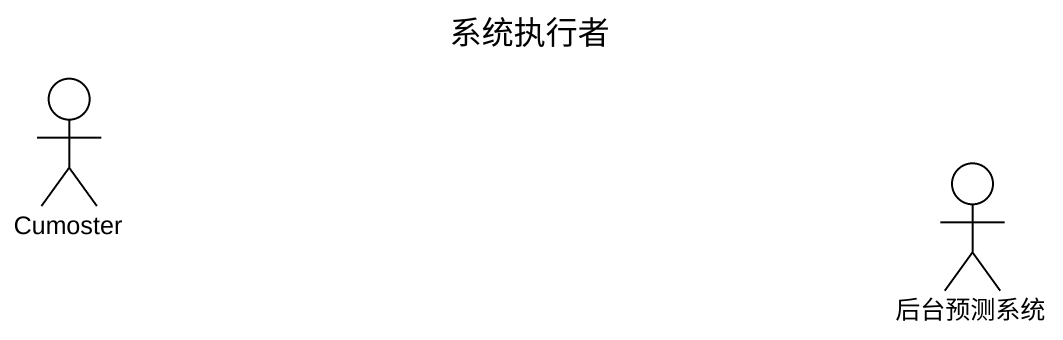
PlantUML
@startuml
title 系统执行者
actor Cumoster
actor 后台预测系统
@enduml
